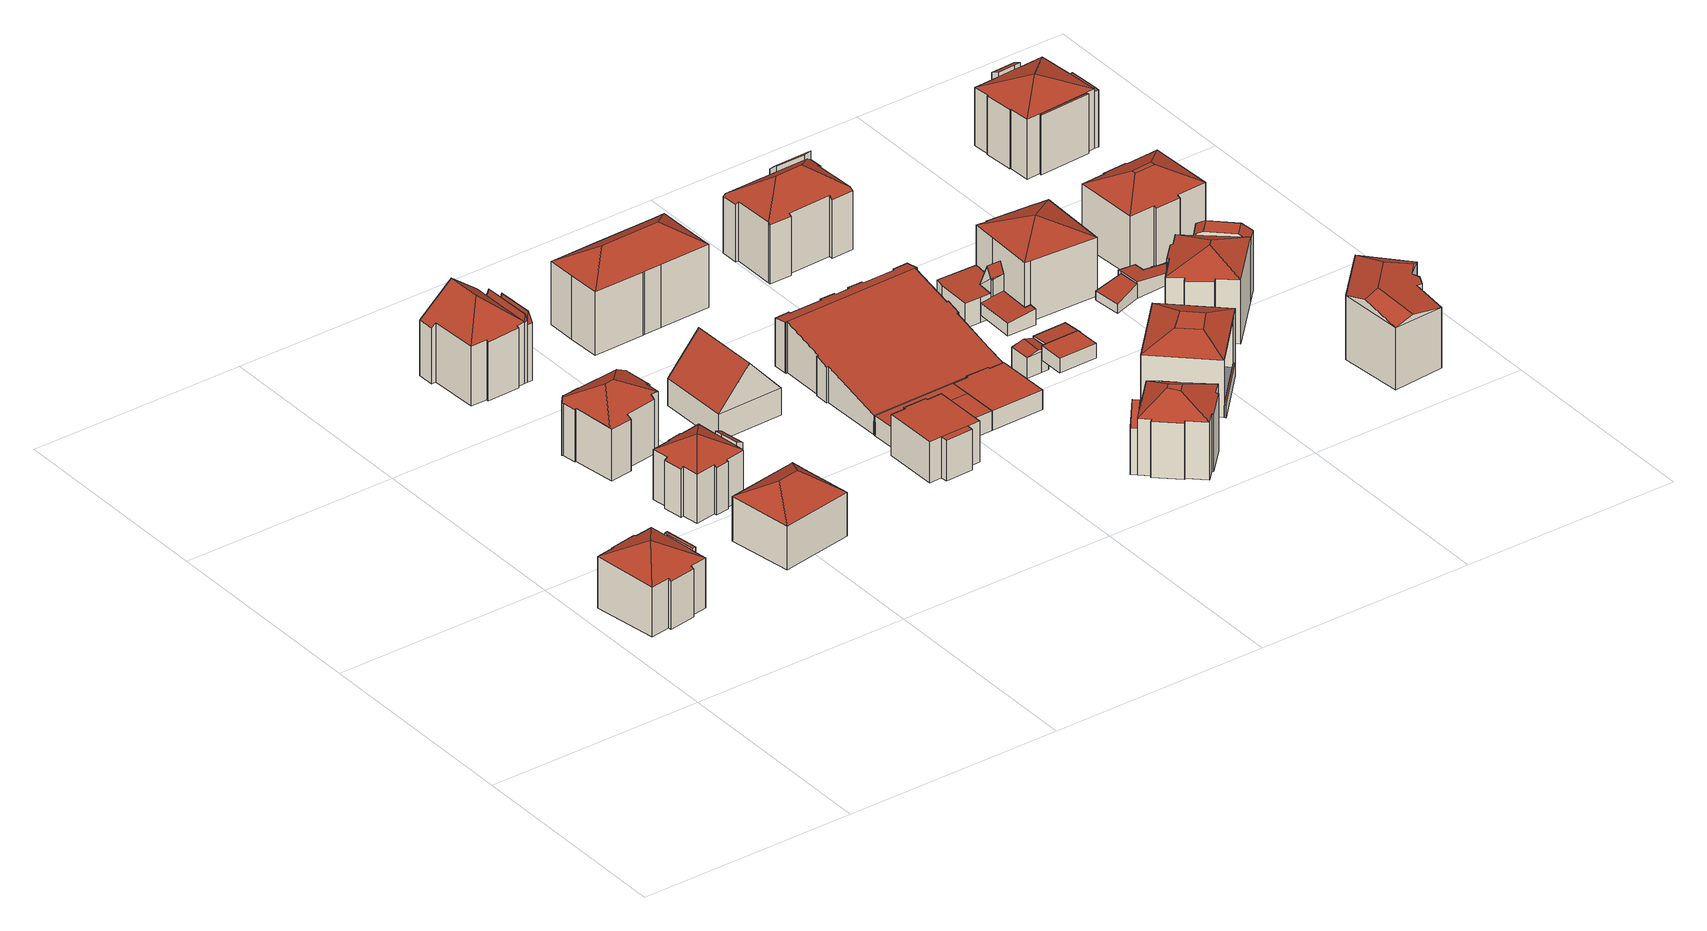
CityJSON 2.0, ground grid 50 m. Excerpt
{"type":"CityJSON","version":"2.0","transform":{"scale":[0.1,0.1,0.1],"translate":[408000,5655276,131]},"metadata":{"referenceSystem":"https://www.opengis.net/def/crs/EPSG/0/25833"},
"CityObjects":{
"building1":{"type":"Building","attributes":{"Gemeindeschluessel":14612000,"Geometrietyp2DReferenz":"3000","function":"31001_9998","roofType":"9999"},"children":["building1-1","building1-2"]},
"building1-1":{"type":"BuildingPart","attributes":{"Dachtyp_tdc":"tdcPolyFlatRoof","Dachneigung":0,"QualitaetDacherkennung":78,"Geometrietyp2DReferenz":"3000","measuredHeight":12.29,"roofType":"1000"},"parents":["building1"],"geometry":[{"type":"MultiSurface","lod":"2","boundaries":[[[0,1,2]],[[0,3,4,1]],[[3,5,6,4]],[[5,7,8,9,6]],[[5,3,0,7]],[[9,1,4,6]]],"semantics":{"surfaces":[{"type":"WallSurface"},{"type":"RoofSurface"},{"type":"GroundSurface"}],"values":[0,0,0,0,1,2]}}]},
"building1-2":{"type":"BuildingPart","attributes":{"Dachtyp_tdc":"tdcTentRoof","Dachneigung":27.52,"QualitaetDacherkennung":70,"Geometrietyp2DReferenz":"3000","measuredHeight":15.63,"roofType":"3500"},"parents":["building1"],"geometry":[{"type":"MultiSurface","lod":"2","boundaries":[[[10,11,12,13]],[[11,14,15,12]],[[14,16,17,15]],[[16,18,19,17]],[[18,20,21,19]],[[20,22,23,21]],[[22,24,25,23]],[[24,26,27,25]],[[26,28,29,27]],[[28,30,31,29]],[[30,32,33,31]],[[32,34,35,33]],[[34,36,1,35]],[[36,2,1]],[[8,10,13,9]],[[22,20,18,16,14,11,37]],[[24,22,37]],[[34,32,30,28,26,24,37]],[[11,10,8,2,36,34,37]],[[9,13,12,15,17,19,21,23,25,27,29,31,33,35,1]]],"semantics":{"surfaces":[{"type":"WallSurface"},{"type":"RoofSurface"},{"type":"GroundSurface"}],"values":[0,0,0,0,0,0,0,0,0,0,0,0,0,0,0,1,1,1,1,2]}}]},
"building2":{"type":"Building","attributes":{"Dachtyp_tdc":"tdcFreeFormRoof","Gemeindeschluessel":14612000,"Dachneigung":30.11,"QualitaetDacherkennung":80,"Geometrietyp2DReferenz":"3000","measuredHeight":14.54,"function":"31001_9998","roofType":"5000"},"geometry":[{"type":"Solid","lod":"2","boundaries":[[[[38,39,40,41]],[[39,42,43,40]],[[42,44,45,43]],[[44,46,47,45]],[[46,38,41,47]],[[48,38,46]],[[49,44,42,50]],[[44,49,48,46]],[[49,50,39,38,48]],[[42,39,50]],[[41,40,43,45,47]]]],"semantics":{"surfaces":[{"type":"WallSurface"},{"type":"RoofSurface"},{"type":"GroundSurface"}],"values":[[0,0,0,0,0,1,1,1,1,0,2]]}}]},
"building3":{"type":"Building","attributes":{"Gemeindeschluessel":14612000,"Geometrietyp2DReferenz":"3000","function":"31001_9998","roofType":"9999"},"children":["building3-1","building3-2"]},
"building3-1":{"type":"BuildingPart","attributes":{"Dachtyp_tdc":"tdcTentRoof","Dachneigung":29.1,"QualitaetDacherkennung":80,"Geometrietyp2DReferenz":"3000","measuredHeight":14.84,"roofType":"3500"},"parents":["building3"],"geometry":[{"type":"MultiSurface","lod":"2","boundaries":[[[51,52,53,54]],[[52,55,56,53]],[[55,57,58,56]],[[57,59,60,58]],[[59,61,62,60]],[[61,63,64,62]],[[63,65,66,64]],[[65,67,68,66]],[[67,69,70,68]],[[69,71,72,70]],[[71,73,74,72]],[[73,75,76,74]],[[75,77,78,76]],[[77,79,80,78]],[[79,81,82,80]],[[81,83,84,82]],[[83,85,86,84]],[[85,87,88,86]],[[87,89,90,88]],[[67,65,63,61,59,57,55,91]],[[77,75,73,71,69,67,91]],[[87,85,83,81,79,77,91]],[[55,52,51,89,87,91]],[[54,53,56,58,60,62,64,66,68,70,72,74,76,78,80,82,84,86,88,90]]],"semantics":{"surfaces":[{"type":"WallSurface"},{"type":"RoofSurface"},{"type":"GroundSurface"}],"values":[0,0,0,0,0,0,0,0,0,0,0,0,0,0,0,0,0,0,0,1,1,1,1,2]}}]},
"building3-2":{"type":"BuildingPart","attributes":{"Dachtyp_tdc":"tdcPolyFlatRoof","Dachneigung":26.88,"QualitaetDacherkennung":66,"Geometrietyp2DReferenz":"3000","measuredHeight":12.27,"roofType":"2100"},"parents":["building3"],"geometry":[{"type":"MultiSurface","lod":"2","boundaries":[[[92,93,51,54,94]],[[95,96,97,90,89]],[[96,92,94,97]],[[96,95,93,92]],[[94,54,90,97]]],"semantics":{"surfaces":[{"type":"WallSurface"},{"type":"RoofSurface"},{"type":"GroundSurface"}],"values":[0,0,0,1,2]}}]},
"building4":{"type":"Building","attributes":{"Dachtyp_tdc":"tdcFreeFormRoof","Gemeindeschluessel":14612000,"Dachneigung":28.45,"QualitaetDacherkennung":30,"Geometrietyp2DReferenz":"3000","measuredHeight":16.3,"function":"31001_9998","roofType":"5000"},"geometry":[{"type":"Solid","lod":"2","boundaries":[[[[98,99,100,101]],[[99,102,103,100]],[[102,104,105,103]],[[104,106,107,105]],[[106,108,109,107]],[[108,110,111,109]],[[110,112,113,111]],[[112,114,115,113]],[[114,116,117,115]],[[116,118,119,117]],[[118,120,121,119]],[[120,122,123,121]],[[122,124,125,123]],[[124,126,127,125]],[[126,128,129,127]],[[114,112,110,130,131,132,118,116]],[[133,134,135,136,137,138,98]],[[108,106,104,102,99,138,137,131,130]],[[131,137,136,128,126,124,122,120,132]],[[135,128,136]],[[99,98,138]],[[110,108,130]],[[120,118,132]],[[129,139,140,141,101,100,103,105,107,109,111,113,115,117,119,121,123,125,127]],[[128,135,139,129]],[[135,134,140,139]],[[134,133,141,140]],[[133,98,101,141]]]],"semantics":{"surfaces":[{"type":"WallSurface"},{"type":"RoofSurface"},{"type":"GroundSurface"}],"values":[[0,0,0,0,0,0,0,0,0,0,0,0,0,0,0,1,1,1,1,0,0,0,0,2,0,0,0,0]]}}]},
"building5":{"type":"Building","attributes":{"Gemeindeschluessel":14612000,"Geometrietyp2DReferenz":"3000","function":"31001_9998","roofType":"9999"},"children":["building5-1","building5-2","building5-3"]},
"building5-1":{"type":"BuildingPart","attributes":{"Dachtyp_tdc":"tdcFreeFormRoof","Dachneigung":77.85,"QualitaetDacherkennung":81,"Geometrietyp2DReferenz":"3000","measuredHeight":15.97,"roofType":"5000"},"parents":["building5"],"geometry":[{"type":"MultiSurface","lod":"2","boundaries":[[[142,143,144]],[[142,145,146,143]],[[145,147,148,146]],[[149,150,151,152]],[[150,153,154,155,151]],[[147,145,142,156]],[[142,153,150,157,156]],[[150,149,157]],[[149,147,156,157]],[[155,143,146,148,152,151]]],"semantics":{"surfaces":[{"type":"WallSurface"},{"type":"RoofSurface"},{"type":"GroundSurface"}],"values":[0,0,0,0,0,1,1,1,1,2]}}]},
"building5-2":{"type":"BuildingPart","attributes":{"Dachtyp_tdc":"tdcFreeFormRoof","Dachneigung":77.72,"QualitaetDacherkennung":45,"Geometrietyp2DReferenz":"3000","measuredHeight":16.07,"roofType":"5000"},"parents":["building5"],"geometry":[{"type":"MultiSurface","lod":"2","boundaries":[[[158,159,160,161]],[[159,144,143,160]],[[154,162,163,155]],[[162,158,161,163]],[[144,159,164]],[[159,158,162,164]],[[162,154,144,164]],[[161,160,143,155,163]]],"semantics":{"surfaces":[{"type":"WallSurface"},{"type":"RoofSurface"},{"type":"GroundSurface"}],"values":[0,0,0,0,1,1,1,2]}}]},
"building5-3":{"type":"BuildingPart","attributes":{"Dachtyp_tdc":"tdcHipAndGableRoof","Dachneigung":40.06,"QualitaetDacherkennung":72,"Geometrietyp2DReferenz":"3000","measuredHeight":19.52,"roofType":"5000"},"parents":["building5"],"geometry":[{"type":"MultiSurface","lod":"2","boundaries":[[[165,166,167,168]],[[166,169,170,167]],[[169,171,149,152,170]],[[172,173,146,148,147]],[[173,174,175,146]],[[174,176,177,175]],[[176,178,179,177]],[[178,180,181,179]],[[180,182,183,181]],[[182,184,185,183]],[[184,186,187,185]],[[186,165,168,187]],[[182,180,178,176,174,173,172,188]],[[172,171,169,166,188]],[[166,165,186,184,182,188]],[[168,167,170,152,148,146,175,177,179,181,183,185,187]]],"semantics":{"surfaces":[{"type":"WallSurface"},{"type":"RoofSurface"},{"type":"GroundSurface"}],"values":[0,0,0,0,0,0,0,0,0,0,0,0,1,1,1,2]}}]},
"building6":{"type":"Building","attributes":{"Dachtyp_tdc":"tdcFreeFormRoof","Gemeindeschluessel":14612000,"Dachneigung":49.17,"QualitaetDacherkennung":3,"Geometrietyp2DReferenz":"3000","measuredHeight":15.17,"function":"31001_9998","roofType":"5000"},"geometry":[{"type":"Solid","lod":"2","boundaries":[[[[189,190,191,192]],[[190,193,194,191]],[[193,195,196,194]],[[195,189,192,196]],[[197,195,193]],[[198,197,193,190]],[[198,190,189]],[[197,198,189,195]],[[192,191,194,196]]]],"semantics":{"surfaces":[{"type":"WallSurface"},{"type":"RoofSurface"},{"type":"GroundSurface"}],"values":[[0,0,0,0,0,1,0,1,2]]}}]},
"building7":{"type":"Building","attributes":{"Gemeindeschluessel":14612000,"Geometrietyp2DReferenz":"3000","function":"31001_9998","roofType":"9999"},"children":["building7-1","building7-2"]},
"building7-1":{"type":"BuildingPart","attributes":{"Dachtyp_tdc":"tdcPolyFlatRoof","Dachneigung":0,"QualitaetDacherkennung":65,"Geometrietyp2DReferenz":"3000","measuredHeight":9.44,"roofType":"1000"},"parents":["building7"],"geometry":[{"type":"MultiSurface","lod":"2","boundaries":[[[199,200,201,202]],[[200,203,204,201]],[[203,205,206,204]],[[205,207,208,206]],[[207,205,203,200,199]],[[202,201,204,206,208]]],"semantics":{"surfaces":[{"type":"WallSurface"},{"type":"RoofSurface"},{"type":"GroundSurface"}],"values":[0,0,0,0,1,2]}}]},
"building7-2":{"type":"BuildingPart","attributes":{"Dachtyp_tdc":"tdcPolyFlatRoof","Dachneigung":0,"QualitaetDacherkennung":86,"Geometrietyp2DReferenz":"3000","measuredHeight":9.49,"roofType":"1000"},"parents":["building7"],"geometry":[{"type":"MultiSurface","lod":"2","boundaries":[[[207,209,210,208]],[[209,211,212,210]],[[211,213,214,212]],[[215,216,217,218]],[[219,220,221,222]],[[220,223,224,221]],[[223,215,218,224]],[[216,225,226,217]],[[225,200,201,226]],[[200,199,202,201]],[[200,225,216,215,223,220,219,213,211,209,207,199]],[[202,208,210,212,214,222,221,224,218,217,226,201]],[[213,219,222,214]]],"semantics":{"surfaces":[{"type":"WallSurface"},{"type":"RoofSurface"},{"type":"GroundSurface"}],"values":[0,0,0,0,0,0,0,0,0,0,1,2,0]}}]},
"building8":{"type":"Building","attributes":{"Dachtyp_tdc":"tdcHipRoof","Gemeindeschluessel":14612000,"Dachneigung":31.88,"QualitaetDacherkennung":79,"Geometrietyp2DReferenz":"3000","measuredHeight":19.13,"function":"31001_9998","roofType":"3200"},"geometry":[{"type":"Solid","lod":"2","boundaries":[[[[227,228,229,230]],[[228,231,232,229]],[[231,233,234,232]],[[233,235,236,234]],[[235,237,238,236]],[[237,239,240,238]],[[239,241,242,240]],[[241,243,244,242]],[[243,245,246,244]],[[245,247,248,246]],[[247,249,250,248]],[[249,251,252,250]],[[251,227,230,252]],[[247,245,243,253]],[[233,231,228,254]],[[243,241,239,237,235,233,254,253]],[[228,227,251,249,247,253,254]],[[230,229,232,234,236,238,240,242,244,246,248,250,252]]]],"semantics":{"surfaces":[{"type":"WallSurface"},{"type":"RoofSurface"},{"type":"GroundSurface"}],"values":[[0,0,0,0,0,0,0,0,0,0,0,0,0,1,1,1,1,2]]}}]},
"building9":{"type":"Building","attributes":{"Gemeindeschluessel":14612000,"Geometrietyp2DReferenz":"3000","function":"31001_9998","roofType":"9999"},"children":["building9-1","building9-2","building9-3","building9-4"]},
"building9-1":{"type":"BuildingPart","attributes":{"Dachtyp_tdc":"tdcGableRoof","Dachneigung":14.84,"QualitaetDacherkennung":7,"Geometrietyp2DReferenz":"3000","measuredHeight":11.81,"roofType":"3100"},"parents":["building9"],"geometry":[{"type":"MultiSurface","lod":"2","boundaries":[[[255,256,257,258]],[[259,260,261,262]],[[260,263,264,261]],[[263,265,266,264]],[[265,267,268,266]],[[267,269,270,268]],[[269,271,272,273,270]],[[274,275,276,277,278]],[[275,279,280,276]],[[279,281,282,280]],[[281,283,284,282]],[[283,285,286,284]],[[285,287,288,286]],[[287,289,290,288]],[[289,291,292,290]],[[291,293,294,292]],[[293,295,296,294]],[[295,297,298,296]],[[297,299,300,298]],[[299,301,302,300]],[[301,303,304,302]],[[303,305,306,304]],[[305,307,308,306]],[[307,309,310,308]],[[309,311,312,310]],[[311,313,314,312]],[[313,315,316,314]],[[256,259,262,257]],[[315,317,318,316]],[[317,319,320,318]],[[319,321,322,320]],[[321,323,324,322]],[[323,255,258,324]],[[319,317,315,313,311,309,307,305,303,301,299,297,295,293,291,289]],[[289,287,285,283,281,279,275,274,271,269,267,265,263,260,259,256,255,323,321,319]],[[258,257,262,261,264,266,268,270,273,277,276,280,282,284,286,288,290,292,294,296,298,300,302,304,306,308,310,312,314,316,318,320,322,324]]],"semantics":{"surfaces":[{"type":"WallSurface"},{"type":"RoofSurface"},{"type":"GroundSurface"}],"values":[0,0,0,0,0,0,0,0,0,0,0,0,0,0,0,0,0,0,0,0,0,0,0,0,0,0,0,0,0,0,0,0,0,1,1,2]}}]},
"building9-2":{"type":"BuildingPart","attributes":{"Dachtyp_tdc":"tdcPolyFlatRoof","Dachneigung":0,"QualitaetDacherkennung":87,"Geometrietyp2DReferenz":"3000","measuredHeight":4.58,"roofType":"1000"},"parents":["building9"],"geometry":[{"type":"MultiSurface","lod":"2","boundaries":[[[325,326,327,328]],[[326,329,330,327]],[[329,331,332,330]],[[331,333,334,332]],[[333,335,336,334]],[[335,333,331,329,326,325]],[[328,327,330,332,334,336]]],"semantics":{"surfaces":[{"type":"WallSurface"},{"type":"RoofSurface"},{"type":"GroundSurface"}],"values":[0,0,0,0,0,1,2]}}]},
"building9-3":{"type":"BuildingPart","attributes":{"Dachtyp_tdc":"tdcPolyFlatRoof","Dachneigung":0,"QualitaetDacherkennung":89,"Geometrietyp2DReferenz":"3000","measuredHeight":4.58,"roofType":"1000"},"parents":["building9"],"geometry":[{"type":"MultiSurface","lod":"2","boundaries":[[[337,325,328,338,339]],[[340,341,336,335]],[[340,342,343,341]],[[342,344,345,343]],[[344,346,347,348,345]],[[346,344,342,340,335,325,337]],[[338,328,336,341,343,345,348]]],"semantics":{"surfaces":[{"type":"WallSurface"},{"type":"RoofSurface"},{"type":"GroundSurface"}],"values":[0,0,0,0,0,1,2]}}]},
"building9-4":{"type":"BuildingPart","attributes":{"Dachtyp_tdc":"tdcPolyFlatRoof","Dachneigung":0,"QualitaetDacherkennung":0,"Geometrietyp2DReferenz":"3000","measuredHeight":3.1,"roofType":"9999"},"parents":["building9"],"geometry":[{"type":"MultiSurface","lod":"2","boundaries":[[[278,347,339,349,272]],[[272,349,350,273]],[[349,339,338,350]],[[347,278,277,348]],[[273,350,338,348,277]],[[348,338,339,347]],[[273,277,278,272]]],"semantics":{"surfaces":[{"type":"RoofSurface"},{"type":"WallSurface"},{"type":"GroundSurface"},{"type":"ClosureSurface","isClosure":"1","QuelleClosure":"LoD1Solid"}],"values":[0,1,1,1,2,3,3]}}]},
"building10":{"type":"Building","attributes":{"Dachtyp_tdc":"tdcPolyFlatRoof","Gemeindeschluessel":14612000,"Dachneigung":0,"QualitaetDacherkennung":93,"Geometrietyp2DReferenz":"3000","measuredHeight":4.57,"function":"31001_9998","roofType":"1000"},"geometry":[{"type":"Solid","lod":"2","boundaries":[[[[326,337,338,327]],[[337,351,350,338]],[[351,352,273,350]],[[352,353,270,273]],[[353,354,268,270]],[[354,355,266,268]],[[355,356,357,266]],[[356,326,327,357]],[[356,355,354,353,352,351,337,326]],[[327,338,350,273,270,268,266,357]]]],"semantics":{"surfaces":[{"type":"WallSurface"},{"type":"RoofSurface"},{"type":"GroundSurface"}],"values":[[0,0,0,0,0,0,0,0,1,2]]}}]},
"building11":{"type":"Building","attributes":{"Gemeindeschluessel":14612000,"Geometrietyp2DReferenz":"3000","function":"31001_9998","roofType":"9999"},"children":["building11-1","building11-2"]},
"building11-1":{"type":"BuildingPart","attributes":{"Dachtyp_tdc":"tdcCutTentRoof","Dachneigung":28.11,"QualitaetDacherkennung":53,"Geometrietyp2DReferenz":"3000","measuredHeight":16.62,"roofType":"9999"},"parents":["building11"],"geometry":[{"type":"MultiSurface","lod":"2","boundaries":[[[358,359,360,361]],[[359,362,363,360]],[[362,364,365,363]],[[364,366,367,365]],[[366,368,369,367]],[[368,370,371,369]],[[370,372,373,371]],[[372,374,375,373]],[[374,376,377,375]],[[376,378,379,377]],[[378,380,381,379]],[[380,382,383,381]],[[382,384,385,383]],[[384,386,387,385]],[[386,388,389,387]],[[388,390,389]],[[391,392,393,394,395]],[[392,396,397,393]],[[396,398,399,397]],[[398,358,361,399]],[[378,376,374,372,370,368,400,401]],[[388,386,384,382,380,378,401,402]],[[392,391,403,404,405,388,402,406]],[[368,366,364,362,359,358,398,396,392,406,400]],[[406,402,401,400]],[[361,360,363,365,367,369,371,373,375,377,379,381,383,385,387,389,407,394,393,397,399]]],"semantics":{"surfaces":[{"type":"WallSurface"},{"type":"RoofSurface"},{"type":"GroundSurface"}],"values":[0,0,0,0,0,0,0,0,0,0,0,0,0,0,0,0,0,0,0,0,1,1,1,1,1,2]}}]},
"building11-2":{"type":"BuildingPart","attributes":{"Dachtyp_tdc":"tdcGableRoof","Dachneigung":55.33,"QualitaetDacherkennung":40,"Geometrietyp2DReferenz":"3000","measuredHeight":15.4,"roofType":"3100"},"parents":["building11"],"geometry":[{"type":"MultiSurface","lod":"2","boundaries":[[[390,408,409,389]],[[408,410,411,409]],[[410,412,413,411]],[[412,395,394,413]],[[410,408,390,405,414]],[[414,403,395,412,410]],[[407,389,409,411,413,394]]],"semantics":{"surfaces":[{"type":"WallSurface"},{"type":"RoofSurface"},{"type":"GroundSurface"}],"values":[0,0,0,0,1,1,2]}}]},
"building12":{"type":"Building","attributes":{"Dachtyp_tdc":"tdcFreeFormRoof","Gemeindeschluessel":14612000,"Dachneigung":16.23,"QualitaetDacherkennung":92,"Geometrietyp2DReferenz":"3000","measuredHeight":5.66,"function":"31001_9998","roofType":"5000"},"geometry":[{"type":"Solid","lod":"2","boundaries":[[[[415,416,417,418]],[[416,419,420,417]],[[419,421,422,420]],[[421,423,424,422]],[[423,415,418,424]],[[419,416,425,426,427]],[[423,426,425,415]],[[421,427,426,423]],[[419,427,421]],[[415,425,416]],[[418,417,420,422,424]]]],"semantics":{"surfaces":[{"type":"WallSurface"},{"type":"RoofSurface"},{"type":"GroundSurface"}],"values":[[0,0,0,0,0,1,1,0,0,0,2]]}}]},
"building13":{"type":"Building","attributes":{"Gemeindeschluessel":14612000,"Geometrietyp2DReferenz":"3000","function":"31001_9998","roofType":"9999"},"children":["building13-1","building13-2"]},
"building13-1":{"type":"BuildingPart","attributes":{"Dachtyp_tdc":"tdcHipRoof","Dachneigung":32.1,"QualitaetDacherkennung":65,"Geometrietyp2DReferenz":"3000","measuredHeight":18.44,"roofType":"3200"},"parents":["building13"],"geometry":[{"type":"MultiSurface","lod":"2","boundaries":[[[428,429,430,431]],[[429,432,433,430]],[[432,434,435,433]],[[434,436,437,435]],[[436,438,439,437]],[[438,440,441,439]],[[440,442,443,441]],[[442,444,445,443]],[[444,446,447,445]],[[446,448,449,447]],[[448,450,451,449]],[[450,452,453,451]],[[452,454,455,453]],[[454,456,457,455]],[[456,458,459,457]],[[458,460,461,459]],[[458,456,454,452,450,462]],[[434,432,429,428,463,464]],[[450,448,446,444,442,440,438,436,434,464,462]],[[463,460,458,462,464]],[[431,430,433,435,437,439,441,443,445,447,449,451,453,455,457,459,461,465]]],"semantics":{"surfaces":[{"type":"WallSurface"},{"type":"RoofSurface"},{"type":"GroundSurface"}],"values":[0,0,0,0,0,0,0,0,0,0,0,0,0,0,0,0,1,1,1,1,2]}}]},
"building13-2":{"type":"BuildingPart","attributes":{"Dachtyp_tdc":"tdcPolyFlatRoof","Dachneigung":43.59,"QualitaetDacherkennung":37,"Geometrietyp2DReferenz":"3000","measuredHeight":15.23,"roofType":"2100"},"parents":["building13"],"geometry":[{"type":"MultiSurface","lod":"2","boundaries":[[[466,467,468,469]],[[467,470,428,431,468]],[[471,466,469,461,460]],[[471,470,467,466]],[[469,468,431,465,461]]],"semantics":{"surfaces":[{"type":"WallSurface"},{"type":"RoofSurface"},{"type":"GroundSurface"}],"values":[0,0,0,1,2]}}]},
"building14":{"type":"Building","attributes":{"Dachtyp_tdc":"tdcPolyFlatRoof","Gemeindeschluessel":14612000,"Dachneigung":0,"QualitaetDacherkennung":83,"Geometrietyp2DReferenz":"3000","measuredHeight":3.38,"function":"31001_9998","roofType":"1000"},"geometry":[{"type":"Solid","lod":"2","boundaries":[[[[472,473,474,475]],[[473,476,477,474]],[[476,478,479,477]],[[478,480,481,479]],[[480,472,475,481]],[[480,478,476,473,472]],[[475,474,477,479,481]]]],"semantics":{"surfaces":[{"type":"WallSurface"},{"type":"RoofSurface"},{"type":"GroundSurface"}],"values":[[0,0,0,0,0,1,2]]}}]},
"building15":{"type":"Building","attributes":{"Dachtyp_tdc":"tdcPolyFlatRoof","Gemeindeschluessel":14612000,"Dachneigung":3.98,"QualitaetDacherkennung":94,"Geometrietyp2DReferenz":"3000","measuredHeight":3.37,"function":"31001_9998","roofType":"2100"},"geometry":[{"type":"Solid","lod":"2","boundaries":[[[[482,483,484,485]],[[483,486,487,484]],[[486,488,489,487]],[[488,490,491,489]],[[490,482,485,491]],[[490,488,486,483,482]],[[485,484,487,489,491]]]],"semantics":{"surfaces":[{"type":"WallSurface"},{"type":"RoofSurface"},{"type":"GroundSurface"}],"values":[[0,0,0,0,0,1,2]]}}]},
"building16":{"type":"Building","attributes":{"Gemeindeschluessel":14612000,"Geometrietyp2DReferenz":"3000","function":"31001_9998","roofType":"9999"},"children":["building16-1","building16-2"]},
"building16-1":{"type":"BuildingPart","attributes":{"Dachtyp_tdc":"tdcCutTentRoof","Dachneigung":23.58,"QualitaetDacherkennung":60,"Geometrietyp2DReferenz":"3000","measuredHeight":16.27,"roofType":"9999"},"parents":["building16"],"geometry":[{"type":"MultiSurface","lod":"2","boundaries":[[[492,493,494,495,496]],[[497,498,499,500,501]],[[498,502,503,499]],[[502,492,496,503]],[[504,505,506,507]],[[497,508,504,507,509]],[[498,497,509,510]],[[505,498,510,506]],[[510,509,507,506]],[[493,508,497]],[[492,504,508,493]],[[502,505,504,492]],[[498,505,502]],[[496,495,500,499,503]]],"semantics":{"surfaces":[{"type":"WallSurface"},{"type":"RoofSurface"},{"type":"GroundSurface"}],"values":[0,0,0,0,1,1,1,1,1,0,0,0,0,2]}}]},
"building16-2":{"type":"BuildingPart","attributes":{"Dachtyp_tdc":"tdcPolyFlatRoof","Dachneigung":0,"QualitaetDacherkennung":0,"Geometrietyp2DReferenz":"3000","measuredHeight":3.03,"roofType":"9999"},"parents":["building16"],"geometry":[{"type":"MultiSurface","lod":"2","boundaries":[[[501,511,512,494]],[[494,512,513,495]],[[512,511,514,513]],[[511,501,500,514]],[[495,513,514,500]],[[495,500,501,494]]],"semantics":{"surfaces":[{"type":"RoofSurface"},{"type":"WallSurface"},{"type":"GroundSurface"},{"type":"ClosureSurface","isClosure":"1","QuelleClosure":"LoD1Solid"}],"values":[0,1,1,1,2,3]}}]},
"building17":{"type":"Building","attributes":{"Dachtyp_tdc":"tdcPolyFlatRoof","Gemeindeschluessel":14612000,"Dachneigung":3.5,"QualitaetDacherkennung":70,"Geometrietyp2DReferenz":"3000","measuredHeight":6.29,"function":"31001_9998","roofType":"2100"},"geometry":[{"type":"Solid","lod":"2","boundaries":[[[[515,516,517,518]],[[516,519,520,517]],[[519,521,522,520]],[[521,523,524,522]],[[523,525,526,524]],[[525,527,528,526]],[[527,529,530,528]],[[529,515,518,530]],[[529,527,525,523,521,519,516,515]],[[518,517,520,522,524,526,528,530]]]],"semantics":{"surfaces":[{"type":"WallSurface"},{"type":"RoofSurface"},{"type":"GroundSurface"}],"values":[[0,0,0,0,0,0,0,0,1,2]]}}]},
"building18":{"type":"Building","attributes":{"Gemeindeschluessel":14612000,"Geometrietyp2DReferenz":"3000","function":"31001_9998","roofType":"9999"},"children":["building18-1","building18-2"]},
"building18-1":{"type":"BuildingPart","attributes":{"Dachtyp_tdc":"tdcPolyFlatRoof","Dachneigung":7.08,"QualitaetDacherkennung":75,"Geometrietyp2DReferenz":"3000","measuredHeight":3.78,"roofType":"2100"},"parents":["building18"],"geometry":[{"type":"MultiSurface","lod":"2","boundaries":[[[531,532,533,534]],[[532,535,536,533]],[[535,537,538,536]],[[537,539,540,538]],[[539,541,542,540]],[[541,543,544,542]],[[541,539,537,535,532,531,543]],[[544,534,533,536,538,540,542]]],"semantics":{"surfaces":[{"type":"WallSurface"},{"type":"RoofSurface"},{"type":"GroundSurface"}],"values":[0,0,0,0,0,0,1,2]}}]},
"building18-2":{"type":"BuildingPart","attributes":{"Dachtyp_tdc":"tdcGableRoof","Dachneigung":66.04,"QualitaetDacherkennung":5,"Geometrietyp2DReferenz":"3000","measuredHeight":10.07,"roofType":"3100"},"parents":["building18"],"geometry":[{"type":"MultiSurface","lod":"2","boundaries":[[[545,546,547,544,543]],[[546,548,549,547]],[[548,550,531,534,549]],[[546,545,551]],[[550,548,552]],[[545,550,552,551]],[[548,546,551,552]],[[534,544,547,549]]],"semantics":{"surfaces":[{"type":"WallSurface"},{"type":"RoofSurface"},{"type":"GroundSurface"}],"values":[0,0,0,0,0,1,1,2]}}]},
"building19":{"type":"Building","attributes":{"Dachtyp_tdc":"tdcTentRoof","Gemeindeschluessel":14612000,"Dachneigung":24.77,"QualitaetDacherkennung":56,"Geometrietyp2DReferenz":"3000","measuredHeight":17.73,"function":"31001_9998","roofType":"3500"},"geometry":[{"type":"Solid","lod":"2","boundaries":[[[[553,554,555,556]],[[554,557,558,555]],[[557,559,560,558]],[[559,561,562,560]],[[561,563,564,562]],[[563,565,566,564]],[[565,567,568,566]],[[567,569,570,568]],[[569,571,572,570]],[[571,553,556,572]],[[559,557,573]],[[563,561,559,573]],[[567,565,563,573]],[[557,554,553,571,569,567,573]],[[556,555,558,560,562,564,566,568,570,572]]]],"semantics":{"surfaces":[{"type":"WallSurface"},{"type":"RoofSurface"},{"type":"GroundSurface"}],"values":[[0,0,0,0,0,0,0,0,0,0,1,1,1,1,2]]}}]},
"building20":{"type":"Building","attributes":{"Dachtyp_tdc":"tdcPolyFlatRoof","Gemeindeschluessel":14612000,"Dachneigung":11.63,"QualitaetDacherkennung":77,"Geometrietyp2DReferenz":"3000","measuredHeight":3.38,"function":"31001_9998","roofType":"2100"},"geometry":[{"type":"Solid","lod":"2","boundaries":[[[[574,575,576,577]],[[575,578,579,576]],[[578,580,581,579]],[[580,574,577,581]],[[580,578,575,574]],[[577,576,579,581]]]],"semantics":{"surfaces":[{"type":"WallSurface"},{"type":"RoofSurface"},{"type":"GroundSurface"}],"values":[[0,0,0,0,1,2]]}}]},
"building21":{"type":"Building","attributes":{"Gemeindeschluessel":14612000,"Geometrietyp2DReferenz":"3000","function":"31001_9998","roofType":"9999"},"children":["building21-1","building21-2"]},
"building21-1":{"type":"BuildingPart","attributes":{"Dachtyp_tdc":"tdcCutGableRoof","Dachneigung":1.04,"QualitaetDacherkennung":37,"Geometrietyp2DReferenz":"3000","measuredHeight":15.51,"roofType":"9999"},"parents":["building21"],"geometry":[{"type":"MultiSurface","lod":"2","boundaries":[[[582,583,584,585,586]],[[583,587,588,584]],[[587,589,590,588]],[[583,582,591,592]],[[587,583,592,593]],[[589,587,593,594,595]],[[593,592,591,594]],[[585,584,588,590]]],"semantics":{"surfaces":[{"type":"WallSurface"},{"type":"RoofSurface"},{"type":"GroundSurface"}],"values":[0,0,0,1,0,1,1,2]}}]},
"building21-2":{"type":"BuildingPart","attributes":{"Dachtyp_tdc":"tdcHipRoof","Dachneigung":24.09,"QualitaetDacherkennung":47,"Geometrietyp2DReferenz":"3000","measuredHeight":17.81,"roofType":"3200"},"parents":["building21"],"geometry":[{"type":"MultiSurface","lod":"2","boundaries":[[[596,597,598,599]],[[597,600,601,598]],[[600,586,585,601]],[[602,603,604,590,589]],[[603,605,606,604]],[[605,607,608,606]],[[607,609,610,608]],[[609,611,612,610]],[[611,613,614,612]],[[613,615,616,614]],[[615,617,618,616]],[[617,596,599,618]],[[602,595,619,586,600,620]],[[613,611,609,607,605,603,621]],[[600,597,596,617,615,613,621,620]],[[603,602,620,621]],[[599,598,601,585,590,604,606,608,610,612,614,616,618]]],"semantics":{"surfaces":[{"type":"WallSurface"},{"type":"RoofSurface"},{"type":"GroundSurface"}],"values":[0,0,0,0,0,0,0,0,0,0,0,0,1,1,1,1,2]}}]},
"building22":{"type":"Building","attributes":{"Dachtyp_tdc":"tdcPolyFlatRoof","Gemeindeschluessel":14612000,"Dachneigung":7.09,"QualitaetDacherkennung":60,"Geometrietyp2DReferenz":"3000","measuredHeight":3.82,"function":"31001_9998","roofType":"2100"},"geometry":[{"type":"Solid","lod":"2","boundaries":[[[[622,623,581,577]],[[623,624,625,581]],[[624,626,627,625]],[[626,628,629,627]],[[628,630,631,629]],[[630,632,633,631]],[[632,622,577,633]],[[632,630,628,626,624,623,622]],[[577,581,625,627,629,631,633]]]],"semantics":{"surfaces":[{"type":"WallSurface"},{"type":"RoofSurface"},{"type":"GroundSurface"}],"values":[[0,0,0,0,0,0,0,1,2]]}}]},
"building23":{"type":"Building","attributes":{"Gemeindeschluessel":14612000,"Dachtyp_tdc":"tdcFreeFormRoof","Dachneigung":16.31,"QualitaetDacherkennung":29,"Geometrietyp2DReferenz":"3000","measuredHeight":17.64,"function":"31001_9998","roofType":"5000"},"geometry":[{"type":"Solid","lod":"2","boundaries":[[[[634,635,636,637]],[[635,638,639,636]],[[638,640,641,639]],[[640,642,643,641]],[[642,644,645,643]],[[644,646,647,645]],[[646,648,649,647]],[[648,650,651,649]],[[650,634,637,651]],[[652,653,638,635]],[[650,654,655,656]],[[655,652,635,634,656]],[[640,653,652,655,654,648,646,644,642]],[[634,650,656]],[[650,648,654]],[[640,638,653]],[[637,636,639,641,643,645,647,649,651]]]],"semantics":{"surfaces":[{"type":"WallSurface"},{"type":"RoofSurface"},{"type":"GroundSurface"}],"values":[[0,0,0,0,0,0,0,0,0,1,1,1,1,0,0,0,2]]}}]},
"building24":{"type":"Building","attributes":{"Dachtyp_tdc":"tdcCutTentRoof","Gemeindeschluessel":14612000,"Dachneigung":26.97,"QualitaetDacherkennung":56,"Geometrietyp2DReferenz":"3000","measuredHeight":17.45,"function":"31001_9998","roofType":"9999"},"geometry":[{"type":"Solid","lod":"2","boundaries":[[[[657,658,659,660]],[[658,661,662,659]],[[661,663,664,662]],[[663,665,666,664]],[[665,667,668,666]],[[667,669,670,668]],[[669,671,672,670]],[[671,673,674,672]],[[673,675,676,674]],[[675,677,678,676]],[[677,679,680,678]],[[679,657,660,680]],[[665,663,661,658,657,679,681,682]],[[667,665,682,683]],[[677,675,673,671,669,667,683,684]],[[679,677,684,681]],[[684,683,682,681]],[[660,659,662,664,666,668,670,672,674,676,678,680]]]],"semantics":{"surfaces":[{"type":"WallSurface"},{"type":"RoofSurface"},{"type":"GroundSurface"}],"values":[[0,0,0,0,0,0,0,0,0,0,0,0,1,1,1,1,1,2]]}}]},
"building25":{"type":"Building","attributes":{"Gemeindeschluessel":14612000,"Geometrietyp2DReferenz":"3000","function":"31001_9998","roofType":"9999"},"children":["building25-1","building25-2","building25-3","building25-4"]},
"building25-1":{"type":"BuildingPart","attributes":{"Dachtyp_tdc":"tdcFreeFormRoof","Dachneigung":24.42,"QualitaetDacherkennung":21,"Geometrietyp2DReferenz":"3000","measuredHeight":13.89,"roofType":"5000"},"parents":["building25"],"geometry":[{"type":"MultiSurface","lod":"2","boundaries":[[[685,686,687,688]],[[686,689,690,687]],[[691,685,688,692]],[[693,689,686]],[[694,693,686,685]],[[694,685,691]],[[693,694,691,689]],[[688,687,690,692]]],"semantics":{"surfaces":[{"type":"WallSurface"},{"type":"RoofSurface"},{"type":"GroundSurface"}],"values":[0,0,0,1,1,1,1,2]}}]},
"building25-2":{"type":"BuildingPart","attributes":{"Dachtyp_tdc":"tdcPolyFlatRoof","Dachneigung":25.2,"QualitaetDacherkennung":40,"Geometrietyp2DReferenz":"3000","measuredHeight":14.52,"roofType":"2100"},"parents":["building25"],"geometry":[{"type":"MultiSurface","lod":"2","boundaries":[[[695,696,697,698,699]],[[700,701,702,703,704]],[[701,695,699,702]],[[701,700,696,695]],[[699,698,703,702]]],"semantics":{"surfaces":[{"type":"WallSurface"},{"type":"RoofSurface"},{"type":"GroundSurface"}],"values":[0,0,0,1,2]}}]},
"building25-3":{"type":"BuildingPart","attributes":{"Dachtyp_tdc":"tdcTentRoof","Dachneigung":23.63,"QualitaetDacherkennung":60,"Geometrietyp2DReferenz":"3000","measuredHeight":17,"roofType":"3500"},"parents":["building25"],"geometry":[{"type":"MultiSurface","lod":"2","boundaries":[[[705,706,707,690,689]],[[706,708,709,707]],[[708,710,711,709]],[[710,712,713,711]],[[712,714,715,713]],[[714,716,717,715]],[[716,704,703,717]],[[697,718,719,698]],[[718,720,721,722,719]],[[723,724,691,692,725,726]],[[706,705,724,723,727]],[[716,714,712,710,708,706,727]],[[718,697,704,716,727]],[[723,720,718,727]],[[692,690,707,709,711,713,715,717,703,698,719,722,725]]],"semantics":{"surfaces":[{"type":"WallSurface"},{"type":"RoofSurface"},{"type":"GroundSurface"}],"values":[0,0,0,0,0,0,0,0,0,0,1,1,1,1,2]}}]},
"building25-4":{"type":"BuildingPart","attributes":{"Dachtyp_tdc":"tdcFreeFormRoof","Dachneigung":52.48,"QualitaetDacherkennung":5,"Geometrietyp2DReferenz":"3000","measuredHeight":13.92,"roofType":"5000"},"parents":["building25"],"geometry":[{"type":"MultiSurface","lod":"2","boundaries":[[[721,728,729,722]],[[728,730,731,729]],[[730,726,725,731]],[[732,726,730]],[[733,732,730,728]],[[733,728,721]],[[732,733,721,726]],[[722,729,731,725]]],"semantics":{"surfaces":[{"type":"WallSurface"},{"type":"RoofSurface"},{"type":"GroundSurface"}],"values":[0,0,0,1,1,1,1,2]}}]}
},
"vertices":[
[155,316,173],[155,316,51],[155,316,170],[162,317,173],[162,317,51],[174,241,173],[174,241,51],[166,240,173],[166,240,168],[166,240,51],
[165,240,168],[171,204,167],[171,204,51],[165,240,51],[132,198,167],[132,198,51],[133,191,163],[133,191,51],[71,182,163],[71,182,51],[70,189,167],[70,189,51],[25,182,167],[25,182,51],[2,329,171],[2,329,51],[47,337,170],[47,337,51],[46,343,167],[46,343,51],[107,353,167],[107,353,51],[109,345,171],[109,345,51],[149,352,170],[149,352,51],[155,316,169],[86,269,207],
[358,368,153],[523,395,153],[523,395,49],[358,368,49],[530,349,153],[530,349,49],[548,249,150],[548,249,49],[382,221,150],[382,221,49],[426,306,195],[477,315,195],[523,395,154],
[467,501,159],[466,501,159],[466,501,45],[467,501,45],[469,484,159],[469,484,45],[469,482,157],[469,482,45],[423,475,157],[423,475,45],[424,471,155],[424,471,45],[392,466,155],[392,466,45],[391,472,159],[391,472,45],[344,465,159],[344,465,45],[338,502,160],[338,502,45],[332,501,156],[332,501,45],[325,546,157],[325,546,45],[332,547,161],[332,547,45],[327,585,161],[327,585,45],[373,592,162],[373,592,45],[372,598,158],[372,598,45],[405,603,159],[405,603,45],[406,598,161],[406,598,45],[452,605,161],[452,605,45],[459,559,160],[459,559,45],[398,537,194],
[484,504,159],[467,501,168],[484,504,45],[459,559,167],[475,562,159],[475,562,45],
[454,740,166],[434,737,168],[434,737,36],[454,740,36],[434,726,162],[434,726,36],[360,715,162],[360,715,36],[361,704,156],[361,704,36],[309,697,156],[309,697,36],[295,795,159],[295,795,36],[293,795,157],[293,795,36],[288,827,157],[288,827,36],[285,829,155],[285,829,36],[288,832,157],[288,832,36],[302,849,158],[302,849,36],[306,854,155],[306,854,36],[309,851,156],[309,851,36],[343,852,159],[343,852,36],[343,850,160],[343,850,36],[308,702,159],[356,782,199],[294,839,162],[453,778,164],[461,778,160],[458,853,155],[436,852,166],[380,786,199],[450,739,168],[458,853,36],[461,778,36],[453,778,36],
[389,1081,177],[389,1081,35],[389,1081,168],[382,1080,177],[382,1080,35],[382,1081,177],[382,1081,35],[378,1201,177],[386,1201,177],[386,1201,35],[378,1201,35],[387,1170,177],[387,1170,168],[387,1170,35],[386,1084,194],[382,1198,194],
[398,1170,168],[401,1081,168],[401,1081,35],[398,1170,35],[393,1170,195],[393,1170,35],[395,1087,195],
[235,1226,164],[313,1228,230],[313,1228,35],[235,1226,35],[378,1230,179],[378,1230,35],[378,1201,179],[382,1081,178],[382,1080,178],[363,1080,177],[363,1080,35],[363,1075,174],[363,1075,35],[288,1073,171],[288,1073,35],[288,1078,174],[288,1078,35],[250,1078,173],[250,1078,35],[246,1188,173],[246,1188,35],[236,1188,164],[236,1188,35],[315,1149,230],
[720,696,94],[566,693,94],[566,693,31],[720,696,31],[563,856,94],[563,856,31],[716,859,94],[716,859,31],[639,857,182],[643,695,182],
[926,363,100],[926,362,100],[926,362,5],[926,363,5],[926,348,100],[926,348,5],[862,346,100],[862,346,5],[861,362,100],[861,362,5],
[832,361,100],[832,361,5],[830,485,100],[830,485,5],[865,485,100],[865,485,5],[954,487,100],[955,413,100],[955,413,5],[954,487,5],[865,490,100],[919,491,100],[919,491,5],[865,490,5],[919,486,100],[919,486,5],[955,363,100],[955,363,5],
[673,1087,178],[556,1085,178],[556,1085,31],[673,1087,31],[554,1158,178],[554,1158,31],[553,1225,178],[553,1225,31],[666,1227,178],[666,1227,31],[695,1228,178],[695,1228,31],[718,1228,178],[718,1228,31],[801,1230,178],[801,1230,31],[833,1231,178],[833,1231,31],[834,1165,178],[834,1165,31],[836,1090,178],[836,1090,31],[719,1088,178],[719,1088,31],[678,1087,178],[678,1087,31],[764,1159,222],[625,1156,222],
[1143,724,117],[1147,724,117],[1147,724,25],[1143,724,25],[1147,690,108],[1143,690,108],[1143,690,25],[1147,690,25],[1144,589,81],[1144,589,25],[1145,540,68],[1145,540,25],[1111,539,68],[1111,539,25],[1110,544,69],[1110,544,25],[1056,544,69],[1056,544,56],[1056,544,25],[829,540,69],[827,686,108],[827,686,25],[829,540,25],[829,540,56],[823,686,108],[823,686,25],[823,719,117],[823,719,25],[827,719,117],[827,719,25],[826,819,143],[826,819,25],[822,818,143],[822,818,25],[822,820,143],[822,820,25],[821,852,137],[821,852,25],[855,853,137],[855,853,25],[855,849,137],[855,849,25],[932,850,137],[932,850,25],[932,854,137],[932,854,25],[966,854,137],[966,854,25],[966,850,137],[966,850,25],[1000,851,137],[1000,851,25],[1000,855,137],[1000,855,25],[1034,855,137],[1034,855,25],[1034,851,137],[1034,851,25],[1111,852,137],[1111,852,25],[1111,856,137],[1111,856,25],[1145,857,137],[1145,857,25],[1145,825,143],[1145,825,25],[1145,823,143],[1145,823,25],[1141,823,143],[1141,823,25],
[1022,493,71],[1023,414,71],[1023,414,25],[1022,493,25],[955,413,71],[955,413,25],[954,487,71],[954,487,25],[919,486,71],[919,486,25],[919,491,71],[919,491,25],
[1021,538,71],[1021,538,25],[1021,538,56],[865,490,71],[865,490,25],[865,485,71],[865,485,25],[830,485,71],[830,485,25],[829,535,71],[829,535,56],[829,535,25],
[1056,539,56],[1056,539,25],
[1056,539,71],[1056,544,71],[1110,544,71],[1111,539,71],[1145,540,71],[1147,416,71],[1147,416,25],
[1264,182,168],[1285,163,168],[1285,163,40],[1264,182,40],[1287,155,170],[1287,155,40],[1305,138,171],[1305,138,40],[1302,135,173],[1302,135,40],[1339,100,175],[1339,100,40],[1317,78,175],[1317,78,40],[1321,74,172],[1321,74,40],[1269,19,172],[1269,19,40],[1266,22,174],[1266,22,40],[1244,0,174],[1244,0,40],[1209,34,173],[1209,34,40],[1206,30,171],[1206,30,40],[1158,76,170],[1158,76,40],[1162,79,172],[1162,79,40],[1142,98,172],[1142,98,40],[1142,98,148],[1182,140,172],[1236,196,172],[1236,196,40],[1182,140,40],[1182,140,150],[1254,179,173],[1254,179,40],[1256,182,171],[1256,182,40],[1255,102,205],[1239,86,205],[1222,108,206],[1173,130,172],[1164,121,172],[1153,110,172],[1232,119,206],[1164,121,40],
[1132,108,148],[1132,108,40],[1153,131,194],[1153,131,40],[1172,150,150],[1172,150,40],[1164,121,194],
[1207,598,52],[1260,599,53],[1260,599,4],[1207,598,4],[1261,550,53],[1261,550,4],[1244,549,53],[1244,549,4],[1208,549,52],[1208,549,4],[1237,598,60],[1237,549,60],[1244,549,58],
[1193,1237,161],[1193,1204,163],[1193,1204,29],[1193,1237,29],[1186,1204,167],[1186,1204,29],[1188,1102,171],[1188,1102,29],[1188,1096,167],[1188,1096,29],[1188,1092,165],[1188,1092,29],[1137,1091,165],[1137,1091,29],[1137,1100,171],[1137,1100,29],[1036,1096,170],[1036,1096,29],[1036,1089,166],[1036,1089,29],[985,1089,166],[985,1089,29],[985,1094,170],[985,1094,29],[985,1193,166],[985,1193,29],[978,1193,162],[978,1193,29],[978,1234,160],[978,1234,29],[984,1234,165],[984,1234,29],[1108,1236,166],[1108,1236,29],[1054,1165,213],[1185,1237,166],[1119,1167,213],[1185,1237,29],
[1107,1256,162],[1192,1257,162],[1192,1257,29],[1107,1256,29],[1193,1237,181],[1108,1236,181],
[1244,491,67],[1244,549,67],[1244,549,33],[1244,491,33],[1261,550,67],[1261,550,33],[1333,551,67],[1333,551,33],[1334,492,67],[1334,492,33],
[1261,550,60],[1260,599,57],[1260,599,27],[1261,550,27],[1339,600,57],[1339,600,27],[1340,551,60],[1340,551,27],[1333,551,60],[1333,551,27],
[1529,300,169],[1508,278,169],[1508,278,66],[1508,278,36],[1529,300,36],[1404,168,169],[1285,280,169],[1285,280,36],[1404,168,36],[1404,168,66],[1411,412,169],[1411,412,36],[1529,300,173],[1411,412,173],[1413,326,198],[1451,290,198],[1508,278,172],[1413,247,196],[1372,286,196],
[1407,165,66],[1511,275,66],[1511,275,36],[1407,165,36],
[1213,758,68],[1210,830,72],[1210,830,10],[1213,758,10],[1215,853,73],[1215,853,10],[1308,850,73],[1308,850,10],[1306,793,70],[1306,793,10],[1275,794,70],[1275,794,10],[1274,757,68],[1274,757,10],[1250,757,68],[1250,757,10],
[1305,756,63],[1303,684,63],[1303,684,27],[1305,756,27],[1316,683,65],[1316,683,27],[1315,665,64],[1315,665,27],[1248,666,56],[1248,666,27],[1250,757,56],[1250,757,27],[1274,757,59],[1274,757,27],
[1274,757,102],[1275,794,69],[1275,794,27],[1306,793,69],[1306,793,27],[1305,756,102],[1274,768,127],[1305,767,127],
[1450,849,161],[1450,846,162],[1450,846,25],[1450,849,25],[1480,845,161],[1480,845,25],[1475,679,161],[1475,679,25],[1316,683,166],[1316,683,25],[1303,684,166],[1303,684,25],[1306,793,166],[1306,793,25],[1308,850,166],[1308,850,25],[1334,849,165],[1334,849,25],[1334,853,164],[1334,853,25],[1390,765,202],
[1533,626,59],[1470,605,46],[1470,605,25],[1533,626,25],[1465,670,46],[1465,670,25],[1530,675,59],[1530,675,25],
[1617,555,178],[1644,584,178],[1644,584,32],[1617,555,32],[1617,555,176],[1726,506,171],[1726,506,32],[1699,478,171],[1699,478,32],[1631,542,187],[1658,571,187],[1709,522,186],[1682,494,186],[1688,488,180],
[1564,560,172],[1568,556,175],[1568,556,32],[1564,560,32],[1591,580,175],[1591,580,32],[1699,478,181],[1592,366,181],[1592,366,32],[1555,401,179],[1555,401,32],[1551,396,176],[1551,396,32],[1507,437,173],[1507,437,32],[1512,442,176],[1512,442,32],[1484,468,175],[1484,468,32],[1531,518,175],[1531,518,32],[1527,522,172],[1527,522,32],[1630,543,177],[1604,480,210],[1591,467,210],
[1533,626,63],[1530,675,63],[1529,683,63],[1529,683,25],[1572,686,58],[1572,686,25],[1574,661,58],[1574,661,25],[1648,663,48],[1648,663,25],[1650,632,48],[1650,632,25],
[1721,196,183],[1822,301,183],[1822,301,34],[1721,196,34],[1910,218,177],[1910,218,34],[1861,168,194],[1861,168,34],[1870,156,190],[1870,156,34],[1861,135,188],[1861,135,34],[1847,134,190],[1847,134,34],[1853,61,174],[1853,61,34],[1734,51,178],[1734,51,34],[1826,213,211],[1886,194,194],[1780,55,189],[1762,146,211],[1726,139,201],
[1621,850,165],[1621,856,162],[1621,856,24],[1621,850,24],[1677,859,162],[1677,859,24],[1678,853,165],[1678,853,24],[1753,857,165],[1753,857,24],[1762,711,162],[1762,711,24],[1691,707,162],[1691,707,24],[1692,700,159],[1692,700,24],[1632,697,159],[1632,697,24],[1631,703,162],[1631,703,24],[1571,700,162],[1571,700,24],[1562,846,165],[1562,846,24],[1638,784,199],[1687,787,199],[1689,777,198],[1638,774,198],
[1769,1103,161],[1649,1096,161],[1649,1096,23],[1769,1103,23],[1649,1101,161],[1649,1101,23],[1768,1108,161],[1768,1108,23],[1651,1099,162],[1766,1106,162],
[1721,1282,160],[1722,1264,168],[1722,1264,158],[1722,1264,23],[1721,1282,23],[1666,1261,168],[1664,1279,160],[1664,1279,23],[1666,1261,23],[1666,1261,158],
[1649,1101,162],[1617,1099,162],[1617,1099,23],[1614,1149,161],[1614,1149,23],[1612,1149,160],[1612,1149,23],[1608,1218,159],[1608,1218,23],[1610,1218,159],[1610,1218,23],[1607,1258,158],[1607,1258,23],[1778,1268,158],[1778,1268,23],[1783,1188,160],[1783,1188,155],[1783,1188,23],[1787,1110,162],[1768,1108,162],[1787,1110,23],[1787,1110,155],[1697,1183,193],
[1793,1188,155],[1793,1188,23],[1798,1110,155],[1798,1110,23],[1792,1115,162],[1788,1183,162]
]}
